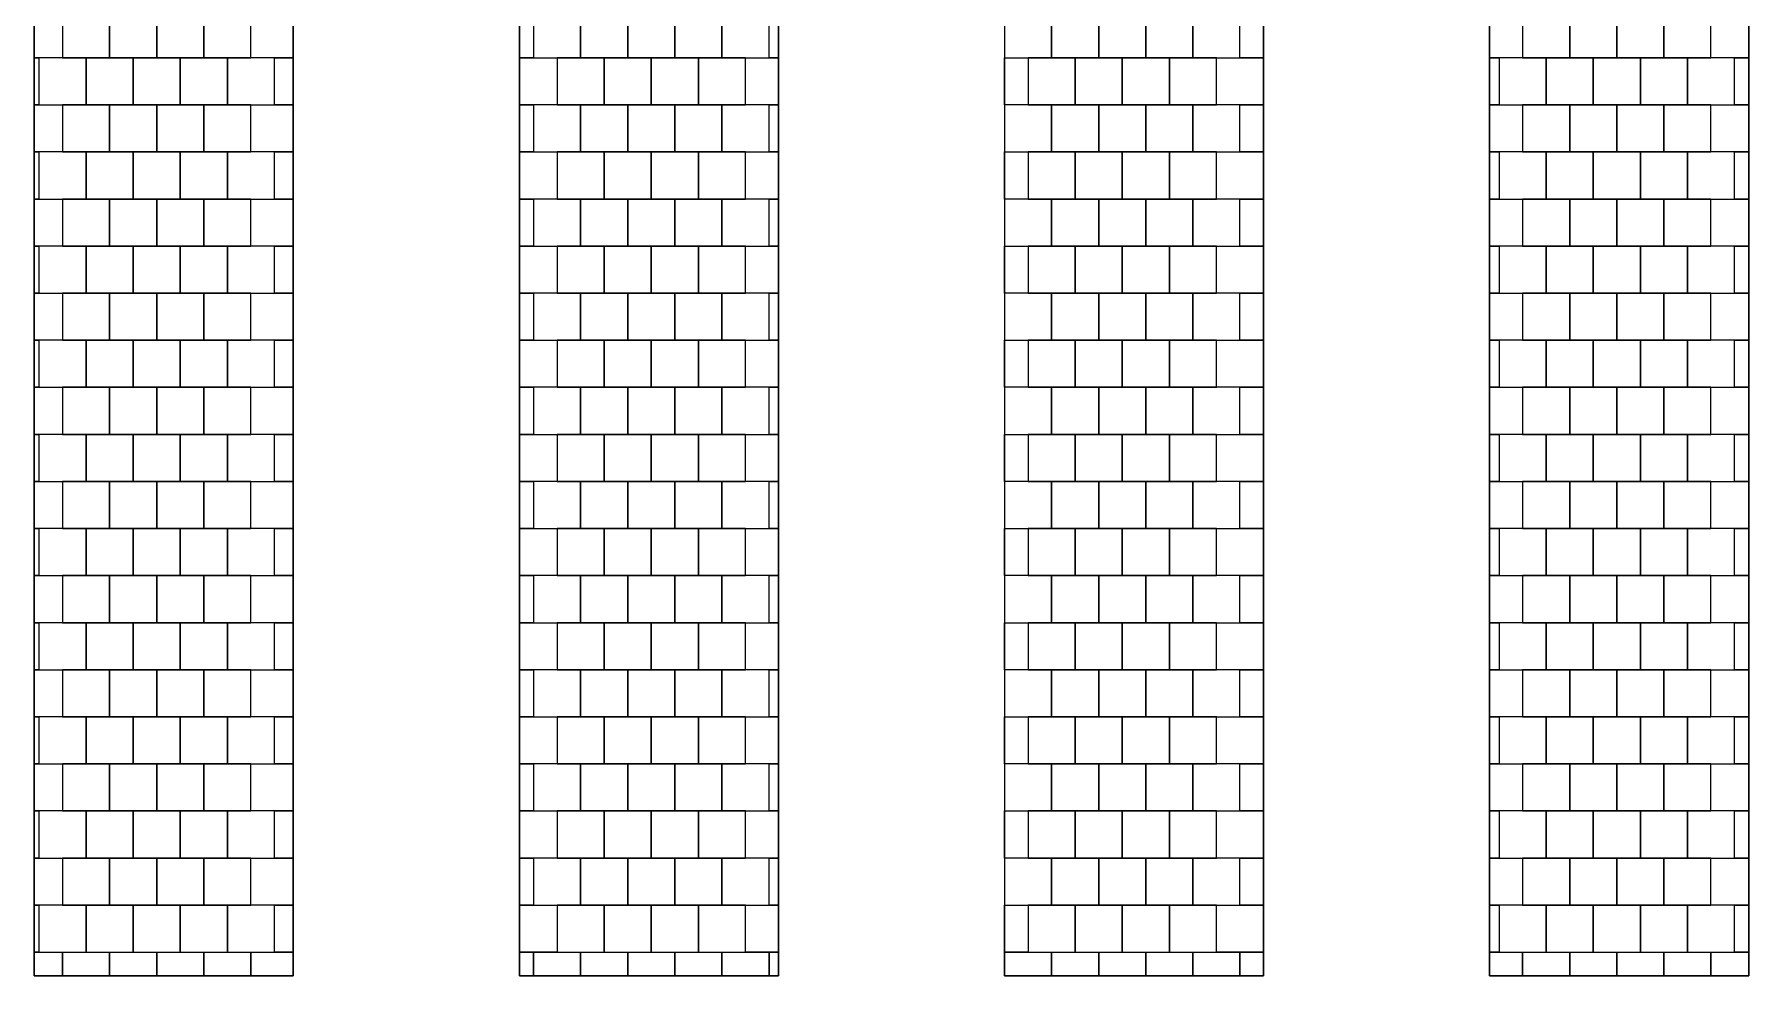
# Model space of a CAD drawing. Header units: millimetres. Extents: x 330 to 363.7, y -252.2 to -232.2.
# Drawn here: x 345.48 to 363.68, y -252.24 to -242.24 of the extents above; entities that cross this region are included whole.
import ezdxf

# ---------------------------------------------------------------- set-up
doc = ezdxf.new("R2010")
doc.units = ezdxf.units.MM
for name, color, linetype in [('background', 7, 'Continuous'), ('outline_4', 3, 'Continuous'), ('outline_5', 3, 'Continuous'), ('outline_6', 3, 'Continuous'), ('outline_7', 3, 'Continuous')]:
    doc.layers.add(name, color=color, linetype=linetype)

msp = doc.modelspace()

# ---------------------------------------------------------------- linework, layer by layer
at = {"layer": 'background'}
for points in [[(345.48, -241.991), (345.78, -241.991), (345.78, -242.491), (345.48, -242.491)], [(345.78, -242.491), (346.28, -242.491), (346.28, -241.991), (345.78, -241.991)], [(346.28, -242.491), (346.78, -242.491), (346.78, -241.991), (346.28, -241.991)], [(346.78, -242.491), (347.28, -242.491), (347.28, -241.991), (346.78, -241.991)], [(347.28, -242.491), (347.78, -242.491), (347.78, -241.991), (347.28, -241.991)], [(348.23, -242.491), (347.78, -242.491), (347.78, -241.991), (348.23, -241.991)], [(350.63, -241.991), (350.78, -241.991), (350.78, -242.491), (350.63, -242.491)], [(350.78, -242.491), (351.28, -242.491), (351.28, -241.991), (350.78, -241.991)], [(351.28, -242.491), (351.78, -242.491), (351.78, -241.991), (351.28, -241.991)], [(351.78, -242.491), (352.28, -242.491), (352.28, -241.991), (351.78, -241.991)], [(352.28, -242.491), (352.78, -242.491), (352.78, -241.991), (352.28, -241.991)], [(352.78, -242.491), (353.28, -242.491), (353.28, -241.991), (352.78, -241.991)], [(353.38, -242.491), (353.28, -242.491), (353.28, -241.991), (353.38, -241.991)], [(355.78, -242.491), (356.28, -242.491), (356.28, -241.991), (355.78, -241.991)], [(356.28, -242.491), (356.78, -242.491), (356.78, -241.991), (356.28, -241.991)], [(356.78, -242.491), (357.28, -242.491), (357.28, -241.991), (356.78, -241.991)], [(357.28, -242.491), (357.78, -242.491), (357.78, -241.991), (357.28, -241.991)], [(357.78, -242.491), (358.28, -242.491), (358.28, -241.991), (357.78, -241.991)], [(358.53, -242.491), (358.28, -242.491), (358.28, -241.991), (358.53, -241.991)], [(360.93, -241.991), (361.28, -241.991), (361.28, -242.491), (360.93, -242.491)], [(361.28, -242.491), (361.78, -242.491), (361.78, -241.991), (361.28, -241.991)], [(361.78, -242.491), (362.28, -242.491), (362.28, -241.991), (361.78, -241.991)], [(362.28, -242.491), (362.78, -242.491), (362.78, -241.991), (362.28, -241.991)], [(362.78, -242.491), (363.28, -242.491), (363.28, -241.991), (362.78, -241.991)], [(363.68, -242.491), (363.28, -242.491), (363.28, -241.991), (363.68, -241.991)], [(345.48, -242.491), (345.53, -242.491), (345.53, -242.991), (345.48, -242.991)], [(345.53, -242.991), (346.03, -242.991), (346.03, -242.491), (345.53, -242.491)], [(346.03, -242.991), (346.53, -242.991), (346.53, -242.491), (346.03, -242.491)], [(346.53, -242.991), (347.03, -242.991), (347.03, -242.491), (346.53, -242.491)], [(347.03, -242.991), (347.53, -242.991), (347.53, -242.491), (347.03, -242.491)], [(347.53, -242.991), (348.03, -242.991), (348.03, -242.491), (347.53, -242.491)], [(348.23, -242.991), (348.03, -242.991), (348.03, -242.491), (348.23, -242.491)], [(350.63, -242.491), (351.03, -242.491), (351.03, -242.991), (350.63, -242.991)], [(351.03, -242.991), (351.53, -242.991), (351.53, -242.491), (351.03, -242.491)], [(351.53, -242.991), (352.03, -242.991), (352.03, -242.491), (351.53, -242.491)], [(352.03, -242.991), (352.53, -242.991), (352.53, -242.491), (352.03, -242.491)], [(352.53, -242.991), (353.03, -242.991), (353.03, -242.491), (352.53, -242.491)], [(353.38, -242.991), (353.03, -242.991), (353.03, -242.491), (353.38, -242.491)], [(355.78, -242.491), (356.03, -242.491), (356.03, -242.991), (355.78, -242.991)], [(356.03, -242.991), (356.53, -242.991), (356.53, -242.491), (356.03, -242.491)], [(356.53, -242.991), (357.03, -242.991), (357.03, -242.491), (356.53, -242.491)], [(357.03, -242.991), (357.53, -242.991), (357.53, -242.491), (357.03, -242.491)], [(357.53, -242.991), (358.03, -242.991), (358.03, -242.491), (357.53, -242.491)], [(358.53, -242.991), (358.03, -242.991), (358.03, -242.491), (358.53, -242.491)], [(360.93, -242.491), (361.03, -242.491), (361.03, -242.991), (360.93, -242.991)], [(361.03, -242.991), (361.53, -242.991), (361.53, -242.491), (361.03, -242.491)], [(361.53, -242.991), (362.03, -242.991), (362.03, -242.491), (361.53, -242.491)], [(362.03, -242.991), (362.53, -242.991), (362.53, -242.491), (362.03, -242.491)], [(362.53, -242.991), (363.03, -242.991), (363.03, -242.491), (362.53, -242.491)], [(363.03, -242.991), (363.53, -242.991), (363.53, -242.491), (363.03, -242.491)], [(363.68, -242.991), (363.53, -242.991), (363.53, -242.491), (363.68, -242.491)], [(345.48, -242.991), (345.78, -242.991), (345.78, -243.491), (345.48, -243.491)], [(345.78, -243.491), (346.28, -243.491), (346.28, -242.991), (345.78, -242.991)], [(346.28, -243.491), (346.78, -243.491), (346.78, -242.991), (346.28, -242.991)], [(346.78, -243.491), (347.28, -243.491), (347.28, -242.991), (346.78, -242.991)], [(347.28, -243.491), (347.78, -243.491), (347.78, -242.991), (347.28, -242.991)], [(348.23, -243.491), (347.78, -243.491), (347.78, -242.991), (348.23, -242.991)], [(350.63, -242.991), (350.78, -242.991), (350.78, -243.491), (350.63, -243.491)], [(350.78, -243.491), (351.28, -243.491), (351.28, -242.991), (350.78, -242.991)], [(351.28, -243.491), (351.78, -243.491), (351.78, -242.991), (351.28, -242.991)], [(351.78, -243.491), (352.28, -243.491), (352.28, -242.991), (351.78, -242.991)], [(352.28, -243.491), (352.78, -243.491), (352.78, -242.991), (352.28, -242.991)], [(352.78, -243.491), (353.28, -243.491), (353.28, -242.991), (352.78, -242.991)], [(353.38, -243.491), (353.28, -243.491), (353.28, -242.991), (353.38, -242.991)], [(355.78, -243.491), (356.28, -243.491), (356.28, -242.991), (355.78, -242.991)], [(356.28, -243.491), (356.78, -243.491), (356.78, -242.991), (356.28, -242.991)], [(356.78, -243.491), (357.28, -243.491), (357.28, -242.991), (356.78, -242.991)], [(357.28, -243.491), (357.78, -243.491), (357.78, -242.991), (357.28, -242.991)], [(357.78, -243.491), (358.28, -243.491), (358.28, -242.991), (357.78, -242.991)], [(358.53, -243.491), (358.28, -243.491), (358.28, -242.991), (358.53, -242.991)], [(360.93, -242.991), (361.28, -242.991), (361.28, -243.491), (360.93, -243.491)], [(361.28, -243.491), (361.78, -243.491), (361.78, -242.991), (361.28, -242.991)], [(361.78, -243.491), (362.28, -243.491), (362.28, -242.991), (361.78, -242.991)], [(362.28, -243.491), (362.78, -243.491), (362.78, -242.991), (362.28, -242.991)], [(362.78, -243.491), (363.28, -243.491), (363.28, -242.991), (362.78, -242.991)], [(363.68, -243.491), (363.28, -243.491), (363.28, -242.991), (363.68, -242.991)], [(345.48, -243.491), (345.53, -243.491), (345.53, -243.991), (345.48, -243.991)], [(345.53, -243.991), (346.03, -243.991), (346.03, -243.491), (345.53, -243.491)], [(346.03, -243.991), (346.53, -243.991), (346.53, -243.491), (346.03, -243.491)], [(346.53, -243.991), (347.03, -243.991), (347.03, -243.491), (346.53, -243.491)], [(347.03, -243.991), (347.53, -243.991), (347.53, -243.491), (347.03, -243.491)], [(347.53, -243.991), (348.03, -243.991), (348.03, -243.491), (347.53, -243.491)], [(348.23, -243.991), (348.03, -243.991), (348.03, -243.491), (348.23, -243.491)], [(350.63, -243.491), (351.03, -243.491), (351.03, -243.991), (350.63, -243.991)], [(351.03, -243.991), (351.53, -243.991), (351.53, -243.491), (351.03, -243.491)], [(351.53, -243.991), (352.03, -243.991), (352.03, -243.491), (351.53, -243.491)], [(352.03, -243.991), (352.53, -243.991), (352.53, -243.491), (352.03, -243.491)], [(352.53, -243.991), (353.03, -243.991), (353.03, -243.491), (352.53, -243.491)], [(353.38, -243.991), (353.03, -243.991), (353.03, -243.491), (353.38, -243.491)], [(355.78, -243.491), (356.03, -243.491), (356.03, -243.991), (355.78, -243.991)], [(356.03, -243.991), (356.53, -243.991), (356.53, -243.491), (356.03, -243.491)], [(356.53, -243.991), (357.03, -243.991), (357.03, -243.491), (356.53, -243.491)], [(357.03, -243.991), (357.53, -243.991), (357.53, -243.491), (357.03, -243.491)], [(357.53, -243.991), (358.03, -243.991), (358.03, -243.491), (357.53, -243.491)], [(358.53, -243.991), (358.03, -243.991), (358.03, -243.491), (358.53, -243.491)], [(360.93, -243.491), (361.03, -243.491), (361.03, -243.991), (360.93, -243.991)], [(361.03, -243.991), (361.53, -243.991), (361.53, -243.491), (361.03, -243.491)], [(361.53, -243.991), (362.03, -243.991), (362.03, -243.491), (361.53, -243.491)], [(362.03, -243.991), (362.53, -243.991), (362.53, -243.491), (362.03, -243.491)], [(362.53, -243.991), (363.03, -243.991), (363.03, -243.491), (362.53, -243.491)], [(363.03, -243.991), (363.53, -243.991), (363.53, -243.491), (363.03, -243.491)], [(363.68, -243.991), (363.53, -243.991), (363.53, -243.491), (363.68, -243.491)], [(345.48, -243.991), (345.78, -243.991), (345.78, -244.491), (345.48, -244.491)], [(345.78, -244.491), (346.28, -244.491), (346.28, -243.991), (345.78, -243.991)], [(346.28, -244.491), (346.78, -244.491), (346.78, -243.991), (346.28, -243.991)], [(346.78, -244.491), (347.28, -244.491), (347.28, -243.991), (346.78, -243.991)], [(347.28, -244.491), (347.78, -244.491), (347.78, -243.991), (347.28, -243.991)], [(348.23, -244.491), (347.78, -244.491), (347.78, -243.991), (348.23, -243.991)], [(350.63, -243.991), (350.78, -243.991), (350.78, -244.491), (350.63, -244.491)], [(350.78, -244.491), (351.28, -244.491), (351.28, -243.991), (350.78, -243.991)], [(351.28, -244.491), (351.78, -244.491), (351.78, -243.991), (351.28, -243.991)], [(351.78, -244.491), (352.28, -244.491), (352.28, -243.991), (351.78, -243.991)], [(352.28, -244.491), (352.78, -244.491), (352.78, -243.991), (352.28, -243.991)], [(352.78, -244.491), (353.28, -244.491), (353.28, -243.991), (352.78, -243.991)], [(353.38, -244.491), (353.28, -244.491), (353.28, -243.991), (353.38, -243.991)], [(355.78, -244.491), (356.28, -244.491), (356.28, -243.991), (355.78, -243.991)], [(356.28, -244.491), (356.78, -244.491), (356.78, -243.991), (356.28, -243.991)], [(356.78, -244.491), (357.28, -244.491), (357.28, -243.991), (356.78, -243.991)], [(357.28, -244.491), (357.78, -244.491), (357.78, -243.991), (357.28, -243.991)], [(357.78, -244.491), (358.28, -244.491), (358.28, -243.991), (357.78, -243.991)], [(358.53, -244.491), (358.28, -244.491), (358.28, -243.991), (358.53, -243.991)], [(360.93, -243.991), (361.28, -243.991), (361.28, -244.491), (360.93, -244.491)], [(361.28, -244.491), (361.78, -244.491), (361.78, -243.991), (361.28, -243.991)], [(361.78, -244.491), (362.28, -244.491), (362.28, -243.991), (361.78, -243.991)], [(362.28, -244.491), (362.78, -244.491), (362.78, -243.991), (362.28, -243.991)], [(362.78, -244.491), (363.28, -244.491), (363.28, -243.991), (362.78, -243.991)], [(363.68, -244.491), (363.28, -244.491), (363.28, -243.991), (363.68, -243.991)], [(345.48, -244.491), (345.53, -244.491), (345.53, -244.991), (345.48, -244.991)], [(345.53, -244.991), (346.03, -244.991), (346.03, -244.491), (345.53, -244.491)], [(346.03, -244.991), (346.53, -244.991), (346.53, -244.491), (346.03, -244.491)], [(346.53, -244.991), (347.03, -244.991), (347.03, -244.491), (346.53, -244.491)], [(347.03, -244.991), (347.53, -244.991), (347.53, -244.491), (347.03, -244.491)], [(347.53, -244.991), (348.03, -244.991), (348.03, -244.491), (347.53, -244.491)], [(348.23, -244.991), (348.03, -244.991), (348.03, -244.491), (348.23, -244.491)], [(350.63, -244.491), (351.03, -244.491), (351.03, -244.991), (350.63, -244.991)], [(351.03, -244.991), (351.53, -244.991), (351.53, -244.491), (351.03, -244.491)], [(351.53, -244.991), (352.03, -244.991), (352.03, -244.491), (351.53, -244.491)], [(352.03, -244.991), (352.53, -244.991), (352.53, -244.491), (352.03, -244.491)], [(352.53, -244.991), (353.03, -244.991), (353.03, -244.491), (352.53, -244.491)], [(353.38, -244.991), (353.03, -244.991), (353.03, -244.491), (353.38, -244.491)], [(355.78, -244.491), (356.03, -244.491), (356.03, -244.991), (355.78, -244.991)], [(356.03, -244.991), (356.53, -244.991), (356.53, -244.491), (356.03, -244.491)], [(356.53, -244.991), (357.03, -244.991), (357.03, -244.491), (356.53, -244.491)], [(357.03, -244.991), (357.53, -244.991), (357.53, -244.491), (357.03, -244.491)], [(357.53, -244.991), (358.03, -244.991), (358.03, -244.491), (357.53, -244.491)], [(358.53, -244.991), (358.03, -244.991), (358.03, -244.491), (358.53, -244.491)], [(360.93, -244.491), (361.03, -244.491), (361.03, -244.991), (360.93, -244.991)], [(361.03, -244.991), (361.53, -244.991), (361.53, -244.491), (361.03, -244.491)], [(361.53, -244.991), (362.03, -244.991), (362.03, -244.491), (361.53, -244.491)], [(362.03, -244.991), (362.53, -244.991), (362.53, -244.491), (362.03, -244.491)], [(362.53, -244.991), (363.03, -244.991), (363.03, -244.491), (362.53, -244.491)], [(363.03, -244.991), (363.53, -244.991), (363.53, -244.491), (363.03, -244.491)], [(363.68, -244.991), (363.53, -244.991), (363.53, -244.491), (363.68, -244.491)], [(345.48, -244.991), (345.78, -244.991), (345.78, -245.491), (345.48, -245.491)], [(345.78, -245.491), (346.28, -245.491), (346.28, -244.991), (345.78, -244.991)], [(346.28, -245.491), (346.78, -245.491), (346.78, -244.991), (346.28, -244.991)], [(346.78, -245.491), (347.28, -245.491), (347.28, -244.991), (346.78, -244.991)], [(347.28, -245.491), (347.78, -245.491), (347.78, -244.991), (347.28, -244.991)], [(348.23, -245.491), (347.78, -245.491), (347.78, -244.991), (348.23, -244.991)], [(350.63, -244.991), (350.78, -244.991), (350.78, -245.491), (350.63, -245.491)], [(350.78, -245.491), (351.28, -245.491), (351.28, -244.991), (350.78, -244.991)], [(351.28, -245.491), (351.78, -245.491), (351.78, -244.991), (351.28, -244.991)], [(351.78, -245.491), (352.28, -245.491), (352.28, -244.991), (351.78, -244.991)], [(352.28, -245.491), (352.78, -245.491), (352.78, -244.991), (352.28, -244.991)], [(352.78, -245.491), (353.28, -245.491), (353.28, -244.991), (352.78, -244.991)], [(353.38, -245.491), (353.28, -245.491), (353.28, -244.991), (353.38, -244.991)], [(355.78, -245.491), (356.28, -245.491), (356.28, -244.991), (355.78, -244.991)], [(356.28, -245.491), (356.78, -245.491), (356.78, -244.991), (356.28, -244.991)], [(356.78, -245.491), (357.28, -245.491), (357.28, -244.991), (356.78, -244.991)], [(357.28, -245.491), (357.78, -245.491), (357.78, -244.991), (357.28, -244.991)], [(357.78, -245.491), (358.28, -245.491), (358.28, -244.991), (357.78, -244.991)], [(358.53, -245.491), (358.28, -245.491), (358.28, -244.991), (358.53, -244.991)], [(360.93, -244.991), (361.28, -244.991), (361.28, -245.491), (360.93, -245.491)], [(361.28, -245.491), (361.78, -245.491), (361.78, -244.991), (361.28, -244.991)], [(361.78, -245.491), (362.28, -245.491), (362.28, -244.991), (361.78, -244.991)], [(362.28, -245.491), (362.78, -245.491), (362.78, -244.991), (362.28, -244.991)], [(362.78, -245.491), (363.28, -245.491), (363.28, -244.991), (362.78, -244.991)], [(363.68, -245.491), (363.28, -245.491), (363.28, -244.991), (363.68, -244.991)], [(345.48, -245.491), (345.53, -245.491), (345.53, -245.991), (345.48, -245.991)], [(345.53, -245.991), (346.03, -245.991), (346.03, -245.491), (345.53, -245.491)], [(346.03, -245.991), (346.53, -245.991), (346.53, -245.491), (346.03, -245.491)], [(346.53, -245.991), (347.03, -245.991), (347.03, -245.491), (346.53, -245.491)], [(347.03, -245.991), (347.53, -245.991), (347.53, -245.491), (347.03, -245.491)], [(347.53, -245.991), (348.03, -245.991), (348.03, -245.491), (347.53, -245.491)], [(348.23, -245.991), (348.03, -245.991), (348.03, -245.491), (348.23, -245.491)], [(350.63, -245.491), (351.03, -245.491), (351.03, -245.991), (350.63, -245.991)], [(351.03, -245.991), (351.53, -245.991), (351.53, -245.491), (351.03, -245.491)], [(351.53, -245.991), (352.03, -245.991), (352.03, -245.491), (351.53, -245.491)], [(352.03, -245.991), (352.53, -245.991), (352.53, -245.491), (352.03, -245.491)], [(352.53, -245.991), (353.03, -245.991), (353.03, -245.491), (352.53, -245.491)], [(353.38, -245.991), (353.03, -245.991), (353.03, -245.491), (353.38, -245.491)], [(355.78, -245.491), (356.03, -245.491), (356.03, -245.991), (355.78, -245.991)], [(356.03, -245.991), (356.53, -245.991), (356.53, -245.491), (356.03, -245.491)], [(356.53, -245.991), (357.03, -245.991), (357.03, -245.491), (356.53, -245.491)], [(357.03, -245.991), (357.53, -245.991), (357.53, -245.491), (357.03, -245.491)], [(357.53, -245.991), (358.03, -245.991), (358.03, -245.491), (357.53, -245.491)], [(358.53, -245.991), (358.03, -245.991), (358.03, -245.491), (358.53, -245.491)], [(360.93, -245.491), (361.03, -245.491), (361.03, -245.991), (360.93, -245.991)], [(361.03, -245.991), (361.53, -245.991), (361.53, -245.491), (361.03, -245.491)], [(361.53, -245.991), (362.03, -245.991), (362.03, -245.491), (361.53, -245.491)], [(362.03, -245.991), (362.53, -245.991), (362.53, -245.491), (362.03, -245.491)], [(362.53, -245.991), (363.03, -245.991), (363.03, -245.491), (362.53, -245.491)], [(363.03, -245.991), (363.53, -245.991), (363.53, -245.491), (363.03, -245.491)], [(363.68, -245.991), (363.53, -245.991), (363.53, -245.491), (363.68, -245.491)], [(345.48, -245.991), (345.78, -245.991), (345.78, -246.491), (345.48, -246.491)], [(345.78, -246.491), (346.28, -246.491), (346.28, -245.991), (345.78, -245.991)], [(346.28, -246.491), (346.78, -246.491), (346.78, -245.991), (346.28, -245.991)], [(346.78, -246.491), (347.28, -246.491), (347.28, -245.991), (346.78, -245.991)], [(347.28, -246.491), (347.78, -246.491), (347.78, -245.991), (347.28, -245.991)], [(348.23, -246.491), (347.78, -246.491), (347.78, -245.991), (348.23, -245.991)], [(350.63, -245.991), (350.78, -245.991), (350.78, -246.491), (350.63, -246.491)], [(350.78, -246.491), (351.28, -246.491), (351.28, -245.991), (350.78, -245.991)], [(351.28, -246.491), (351.78, -246.491), (351.78, -245.991), (351.28, -245.991)], [(351.78, -246.491), (352.28, -246.491), (352.28, -245.991), (351.78, -245.991)], [(352.28, -246.491), (352.78, -246.491), (352.78, -245.991), (352.28, -245.991)], [(352.78, -246.491), (353.28, -246.491), (353.28, -245.991), (352.78, -245.991)], [(353.38, -246.491), (353.28, -246.491), (353.28, -245.991), (353.38, -245.991)], [(355.78, -246.491), (356.28, -246.491), (356.28, -245.991), (355.78, -245.991)], [(356.28, -246.491), (356.78, -246.491), (356.78, -245.991), (356.28, -245.991)], [(356.78, -246.491), (357.28, -246.491), (357.28, -245.991), (356.78, -245.991)], [(357.28, -246.491), (357.78, -246.491), (357.78, -245.991), (357.28, -245.991)], [(357.78, -246.491), (358.28, -246.491), (358.28, -245.991), (357.78, -245.991)], [(358.53, -246.491), (358.28, -246.491), (358.28, -245.991), (358.53, -245.991)], [(360.93, -245.991), (361.28, -245.991), (361.28, -246.491), (360.93, -246.491)], [(361.28, -246.491), (361.78, -246.491), (361.78, -245.991), (361.28, -245.991)], [(361.78, -246.491), (362.28, -246.491), (362.28, -245.991), (361.78, -245.991)], [(362.28, -246.491), (362.78, -246.491), (362.78, -245.991), (362.28, -245.991)], [(362.78, -246.491), (363.28, -246.491), (363.28, -245.991), (362.78, -245.991)], [(363.68, -246.491), (363.28, -246.491), (363.28, -245.991), (363.68, -245.991)], [(345.48, -246.491), (345.53, -246.491), (345.53, -246.991), (345.48, -246.991)], [(345.53, -246.991), (346.03, -246.991), (346.03, -246.491), (345.53, -246.491)], [(346.03, -246.991), (346.53, -246.991), (346.53, -246.491), (346.03, -246.491)], [(346.53, -246.991), (347.03, -246.991), (347.03, -246.491), (346.53, -246.491)], [(347.03, -246.991), (347.53, -246.991), (347.53, -246.491), (347.03, -246.491)], [(347.53, -246.991), (348.03, -246.991), (348.03, -246.491), (347.53, -246.491)], [(348.23, -246.991), (348.03, -246.991), (348.03, -246.491), (348.23, -246.491)], [(350.63, -246.491), (351.03, -246.491), (351.03, -246.991), (350.63, -246.991)], [(351.03, -246.991), (351.53, -246.991), (351.53, -246.491), (351.03, -246.491)], [(351.53, -246.991), (352.03, -246.991), (352.03, -246.491), (351.53, -246.491)], [(352.03, -246.991), (352.53, -246.991), (352.53, -246.491), (352.03, -246.491)], [(352.53, -246.991), (353.03, -246.991), (353.03, -246.491), (352.53, -246.491)], [(353.38, -246.991), (353.03, -246.991), (353.03, -246.491), (353.38, -246.491)], [(355.78, -246.491), (356.03, -246.491), (356.03, -246.991), (355.78, -246.991)], [(356.03, -246.991), (356.53, -246.991), (356.53, -246.491), (356.03, -246.491)], [(356.53, -246.991), (357.03, -246.991), (357.03, -246.491), (356.53, -246.491)], [(357.03, -246.991), (357.53, -246.991), (357.53, -246.491), (357.03, -246.491)], [(357.53, -246.991), (358.03, -246.991), (358.03, -246.491), (357.53, -246.491)], [(358.53, -246.991), (358.03, -246.991), (358.03, -246.491), (358.53, -246.491)], [(360.93, -246.491), (361.03, -246.491), (361.03, -246.991), (360.93, -246.991)], [(361.03, -246.991), (361.53, -246.991), (361.53, -246.491), (361.03, -246.491)], [(361.53, -246.991), (362.03, -246.991), (362.03, -246.491), (361.53, -246.491)], [(362.03, -246.991), (362.53, -246.991), (362.53, -246.491), (362.03, -246.491)], [(362.53, -246.991), (363.03, -246.991), (363.03, -246.491), (362.53, -246.491)], [(363.03, -246.991), (363.53, -246.991), (363.53, -246.491), (363.03, -246.491)], [(363.68, -246.991), (363.53, -246.991), (363.53, -246.491), (363.68, -246.491)], [(345.48, -246.991), (345.78, -246.991), (345.78, -247.491), (345.48, -247.491)], [(345.78, -247.491), (346.28, -247.491), (346.28, -246.991), (345.78, -246.991)], [(346.28, -247.491), (346.78, -247.491), (346.78, -246.991), (346.28, -246.991)], [(346.78, -247.491), (347.28, -247.491), (347.28, -246.991), (346.78, -246.991)], [(347.28, -247.491), (347.78, -247.491), (347.78, -246.991), (347.28, -246.991)], [(348.23, -247.491), (347.78, -247.491), (347.78, -246.991), (348.23, -246.991)], [(350.63, -246.991), (350.78, -246.991), (350.78, -247.491), (350.63, -247.491)], [(350.78, -247.491), (351.28, -247.491), (351.28, -246.991), (350.78, -246.991)], [(351.28, -247.491), (351.78, -247.491), (351.78, -246.991), (351.28, -246.991)], [(351.78, -247.491), (352.28, -247.491), (352.28, -246.991), (351.78, -246.991)], [(352.28, -247.491), (352.78, -247.491), (352.78, -246.991), (352.28, -246.991)], [(352.78, -247.491), (353.28, -247.491), (353.28, -246.991), (352.78, -246.991)], [(353.38, -247.491), (353.28, -247.491), (353.28, -246.991), (353.38, -246.991)], [(355.78, -247.491), (356.28, -247.491), (356.28, -246.991), (355.78, -246.991)], [(356.28, -247.491), (356.78, -247.491), (356.78, -246.991), (356.28, -246.991)], [(356.78, -247.491), (357.28, -247.491), (357.28, -246.991), (356.78, -246.991)], [(357.28, -247.491), (357.78, -247.491), (357.78, -246.991), (357.28, -246.991)], [(357.78, -247.491), (358.28, -247.491), (358.28, -246.991), (357.78, -246.991)], [(358.53, -247.491), (358.28, -247.491), (358.28, -246.991), (358.53, -246.991)], [(360.93, -246.991), (361.28, -246.991), (361.28, -247.491), (360.93, -247.491)], [(361.28, -247.491), (361.78, -247.491), (361.78, -246.991), (361.28, -246.991)], [(361.78, -247.491), (362.28, -247.491), (362.28, -246.991), (361.78, -246.991)], [(362.28, -247.491), (362.78, -247.491), (362.78, -246.991), (362.28, -246.991)], [(362.78, -247.491), (363.28, -247.491), (363.28, -246.991), (362.78, -246.991)], [(363.68, -247.491), (363.28, -247.491), (363.28, -246.991), (363.68, -246.991)], [(345.48, -247.491), (345.53, -247.491), (345.53, -247.991), (345.48, -247.991)], [(345.53, -247.991), (346.03, -247.991), (346.03, -247.491), (345.53, -247.491)], [(346.03, -247.991), (346.53, -247.991), (346.53, -247.491), (346.03, -247.491)], [(346.53, -247.991), (347.03, -247.991), (347.03, -247.491), (346.53, -247.491)], [(347.03, -247.991), (347.53, -247.991), (347.53, -247.491), (347.03, -247.491)], [(347.53, -247.991), (348.03, -247.991), (348.03, -247.491), (347.53, -247.491)], [(348.23, -247.991), (348.03, -247.991), (348.03, -247.491), (348.23, -247.491)], [(350.63, -247.491), (351.03, -247.491), (351.03, -247.991), (350.63, -247.991)], [(351.03, -247.991), (351.53, -247.991), (351.53, -247.491), (351.03, -247.491)], [(351.53, -247.991), (352.03, -247.991), (352.03, -247.491), (351.53, -247.491)], [(352.03, -247.991), (352.53, -247.991), (352.53, -247.491), (352.03, -247.491)], [(352.53, -247.991), (353.03, -247.991), (353.03, -247.491), (352.53, -247.491)], [(353.38, -247.991), (353.03, -247.991), (353.03, -247.491), (353.38, -247.491)], [(355.78, -247.491), (356.03, -247.491), (356.03, -247.991), (355.78, -247.991)], [(356.03, -247.991), (356.53, -247.991), (356.53, -247.491), (356.03, -247.491)], [(356.53, -247.991), (357.03, -247.991), (357.03, -247.491), (356.53, -247.491)], [(357.03, -247.991), (357.53, -247.991), (357.53, -247.491), (357.03, -247.491)], [(357.53, -247.991), (358.03, -247.991), (358.03, -247.491), (357.53, -247.491)], [(358.53, -247.991), (358.03, -247.991), (358.03, -247.491), (358.53, -247.491)], [(360.93, -247.491), (361.03, -247.491), (361.03, -247.991), (360.93, -247.991)], [(361.03, -247.991), (361.53, -247.991), (361.53, -247.491), (361.03, -247.491)], [(361.53, -247.991), (362.03, -247.991), (362.03, -247.491), (361.53, -247.491)], [(362.03, -247.991), (362.53, -247.991), (362.53, -247.491), (362.03, -247.491)], [(362.53, -247.991), (363.03, -247.991), (363.03, -247.491), (362.53, -247.491)], [(363.03, -247.991), (363.53, -247.991), (363.53, -247.491), (363.03, -247.491)], [(363.68, -247.991), (363.53, -247.991), (363.53, -247.491), (363.68, -247.491)], [(345.48, -247.991), (345.78, -247.991), (345.78, -248.491), (345.48, -248.491)], [(345.78, -248.491), (346.28, -248.491), (346.28, -247.991), (345.78, -247.991)], [(346.28, -248.491), (346.78, -248.491), (346.78, -247.991), (346.28, -247.991)], [(346.78, -248.491), (347.28, -248.491), (347.28, -247.991), (346.78, -247.991)], [(347.28, -248.491), (347.78, -248.491), (347.78, -247.991), (347.28, -247.991)], [(348.23, -248.491), (347.78, -248.491), (347.78, -247.991), (348.23, -247.991)], [(350.63, -247.991), (350.78, -247.991), (350.78, -248.491), (350.63, -248.491)], [(350.78, -248.491), (351.28, -248.491), (351.28, -247.991), (350.78, -247.991)], [(351.28, -248.491), (351.78, -248.491), (351.78, -247.991), (351.28, -247.991)], [(351.78, -248.491), (352.28, -248.491), (352.28, -247.991), (351.78, -247.991)], [(352.28, -248.491), (352.78, -248.491), (352.78, -247.991), (352.28, -247.991)], [(352.78, -248.491), (353.28, -248.491), (353.28, -247.991), (352.78, -247.991)], [(353.38, -248.491), (353.28, -248.491), (353.28, -247.991), (353.38, -247.991)], [(355.78, -248.491), (356.28, -248.491), (356.28, -247.991), (355.78, -247.991)], [(356.28, -248.491), (356.78, -248.491), (356.78, -247.991), (356.28, -247.991)], [(356.78, -248.491), (357.28, -248.491), (357.28, -247.991), (356.78, -247.991)], [(357.28, -248.491), (357.78, -248.491), (357.78, -247.991), (357.28, -247.991)], [(357.78, -248.491), (358.28, -248.491), (358.28, -247.991), (357.78, -247.991)], [(358.53, -248.491), (358.28, -248.491), (358.28, -247.991), (358.53, -247.991)], [(360.93, -247.991), (361.28, -247.991), (361.28, -248.491), (360.93, -248.491)], [(361.28, -248.491), (361.78, -248.491), (361.78, -247.991), (361.28, -247.991)], [(361.78, -248.491), (362.28, -248.491), (362.28, -247.991), (361.78, -247.991)], [(362.28, -248.491), (362.78, -248.491), (362.78, -247.991), (362.28, -247.991)], [(362.78, -248.491), (363.28, -248.491), (363.28, -247.991), (362.78, -247.991)], [(363.68, -248.491), (363.28, -248.491), (363.28, -247.991), (363.68, -247.991)], [(345.48, -248.491), (345.53, -248.491), (345.53, -248.991), (345.48, -248.991)], [(345.53, -248.991), (346.03, -248.991), (346.03, -248.491), (345.53, -248.491)], [(346.03, -248.991), (346.53, -248.991), (346.53, -248.491), (346.03, -248.491)], [(346.53, -248.991), (347.03, -248.991), (347.03, -248.491), (346.53, -248.491)], [(347.03, -248.991), (347.53, -248.991), (347.53, -248.491), (347.03, -248.491)], [(347.53, -248.991), (348.03, -248.991), (348.03, -248.491), (347.53, -248.491)], [(348.23, -248.991), (348.03, -248.991), (348.03, -248.491), (348.23, -248.491)], [(350.63, -248.491), (351.03, -248.491), (351.03, -248.991), (350.63, -248.991)], [(351.03, -248.991), (351.53, -248.991), (351.53, -248.491), (351.03, -248.491)], [(351.53, -248.991), (352.03, -248.991), (352.03, -248.491), (351.53, -248.491)], [(352.03, -248.991), (352.53, -248.991), (352.53, -248.491), (352.03, -248.491)], [(352.53, -248.991), (353.03, -248.991), (353.03, -248.491), (352.53, -248.491)], [(353.38, -248.991), (353.03, -248.991), (353.03, -248.491), (353.38, -248.491)], [(355.78, -248.491), (356.03, -248.491), (356.03, -248.991), (355.78, -248.991)], [(356.03, -248.991), (356.53, -248.991), (356.53, -248.491), (356.03, -248.491)], [(356.53, -248.991), (357.03, -248.991), (357.03, -248.491), (356.53, -248.491)], [(357.03, -248.991), (357.53, -248.991), (357.53, -248.491), (357.03, -248.491)], [(357.53, -248.991), (358.03, -248.991), (358.03, -248.491), (357.53, -248.491)], [(358.53, -248.991), (358.03, -248.991), (358.03, -248.491), (358.53, -248.491)], [(360.93, -248.491), (361.03, -248.491), (361.03, -248.991), (360.93, -248.991)], [(361.03, -248.991), (361.53, -248.991), (361.53, -248.491), (361.03, -248.491)], [(361.53, -248.991), (362.03, -248.991), (362.03, -248.491), (361.53, -248.491)], [(362.03, -248.991), (362.53, -248.991), (362.53, -248.491), (362.03, -248.491)], [(362.53, -248.991), (363.03, -248.991), (363.03, -248.491), (362.53, -248.491)], [(363.03, -248.991), (363.53, -248.991), (363.53, -248.491), (363.03, -248.491)], [(363.68, -248.991), (363.53, -248.991), (363.53, -248.491), (363.68, -248.491)], [(345.48, -248.991), (345.78, -248.991), (345.78, -249.491), (345.48, -249.491)], [(345.78, -249.491), (346.28, -249.491), (346.28, -248.991), (345.78, -248.991)], [(346.28, -249.491), (346.78, -249.491), (346.78, -248.991), (346.28, -248.991)], [(346.78, -249.491), (347.28, -249.491), (347.28, -248.991), (346.78, -248.991)], [(347.28, -249.491), (347.78, -249.491), (347.78, -248.991), (347.28, -248.991)], [(348.23, -249.491), (347.78, -249.491), (347.78, -248.991), (348.23, -248.991)], [(350.63, -248.991), (350.78, -248.991), (350.78, -249.491), (350.63, -249.491)], [(350.78, -249.491), (351.28, -249.491), (351.28, -248.991), (350.78, -248.991)], [(351.28, -249.491), (351.78, -249.491), (351.78, -248.991), (351.28, -248.991)], [(351.78, -249.491), (352.28, -249.491), (352.28, -248.991), (351.78, -248.991)], [(352.28, -249.491), (352.78, -249.491), (352.78, -248.991), (352.28, -248.991)], [(352.78, -249.491), (353.28, -249.491), (353.28, -248.991), (352.78, -248.991)], [(353.38, -249.491), (353.28, -249.491), (353.28, -248.991), (353.38, -248.991)], [(355.78, -249.491), (356.28, -249.491), (356.28, -248.991), (355.78, -248.991)], [(356.28, -249.491), (356.78, -249.491), (356.78, -248.991), (356.28, -248.991)], [(356.78, -249.491), (357.28, -249.491), (357.28, -248.991), (356.78, -248.991)], [(357.28, -249.491), (357.78, -249.491), (357.78, -248.991), (357.28, -248.991)], [(357.78, -249.491), (358.28, -249.491), (358.28, -248.991), (357.78, -248.991)], [(358.53, -249.491), (358.28, -249.491), (358.28, -248.991), (358.53, -248.991)], [(360.93, -248.991), (361.28, -248.991), (361.28, -249.491), (360.93, -249.491)], [(361.28, -249.491), (361.78, -249.491), (361.78, -248.991), (361.28, -248.991)], [(361.78, -249.491), (362.28, -249.491), (362.28, -248.991), (361.78, -248.991)], [(362.28, -249.491), (362.78, -249.491), (362.78, -248.991), (362.28, -248.991)], [(362.78, -249.491), (363.28, -249.491), (363.28, -248.991), (362.78, -248.991)], [(363.68, -249.491), (363.28, -249.491), (363.28, -248.991), (363.68, -248.991)], [(345.48, -249.491), (345.53, -249.491), (345.53, -249.991), (345.48, -249.991)], [(345.53, -249.991), (346.03, -249.991), (346.03, -249.491), (345.53, -249.491)], [(346.03, -249.991), (346.53, -249.991), (346.53, -249.491), (346.03, -249.491)], [(346.53, -249.991), (347.03, -249.991), (347.03, -249.491), (346.53, -249.491)], [(347.03, -249.991), (347.53, -249.991), (347.53, -249.491), (347.03, -249.491)], [(347.53, -249.991), (348.03, -249.991), (348.03, -249.491), (347.53, -249.491)], [(348.23, -249.991), (348.03, -249.991), (348.03, -249.491), (348.23, -249.491)], [(350.63, -249.491), (351.03, -249.491), (351.03, -249.991), (350.63, -249.991)], [(351.03, -249.991), (351.53, -249.991), (351.53, -249.491), (351.03, -249.491)], [(351.53, -249.991), (352.03, -249.991), (352.03, -249.491), (351.53, -249.491)], [(352.03, -249.991), (352.53, -249.991), (352.53, -249.491), (352.03, -249.491)], [(352.53, -249.991), (353.03, -249.991), (353.03, -249.491), (352.53, -249.491)], [(353.38, -249.991), (353.03, -249.991), (353.03, -249.491), (353.38, -249.491)], [(355.78, -249.491), (356.03, -249.491), (356.03, -249.991), (355.78, -249.991)], [(356.03, -249.991), (356.53, -249.991), (356.53, -249.491), (356.03, -249.491)], [(356.53, -249.991), (357.03, -249.991), (357.03, -249.491), (356.53, -249.491)], [(357.03, -249.991), (357.53, -249.991), (357.53, -249.491), (357.03, -249.491)], [(357.53, -249.991), (358.03, -249.991), (358.03, -249.491), (357.53, -249.491)], [(358.53, -249.991), (358.03, -249.991), (358.03, -249.491), (358.53, -249.491)], [(360.93, -249.491), (361.03, -249.491), (361.03, -249.991), (360.93, -249.991)], [(361.03, -249.991), (361.53, -249.991), (361.53, -249.491), (361.03, -249.491)], [(361.53, -249.991), (362.03, -249.991), (362.03, -249.491), (361.53, -249.491)], [(362.03, -249.991), (362.53, -249.991), (362.53, -249.491), (362.03, -249.491)], [(362.53, -249.991), (363.03, -249.991), (363.03, -249.491), (362.53, -249.491)], [(363.03, -249.991), (363.53, -249.991), (363.53, -249.491), (363.03, -249.491)], [(363.68, -249.991), (363.53, -249.991), (363.53, -249.491), (363.68, -249.491)], [(345.48, -249.991), (345.78, -249.991), (345.78, -250.491), (345.48, -250.491)], [(345.78, -250.491), (346.28, -250.491), (346.28, -249.991), (345.78, -249.991)], [(346.28, -250.491), (346.78, -250.491), (346.78, -249.991), (346.28, -249.991)], [(346.78, -250.491), (347.28, -250.491), (347.28, -249.991), (346.78, -249.991)], [(347.28, -250.491), (347.78, -250.491), (347.78, -249.991), (347.28, -249.991)], [(348.23, -250.491), (347.78, -250.491), (347.78, -249.991), (348.23, -249.991)], [(350.63, -249.991), (350.78, -249.991), (350.78, -250.491), (350.63, -250.491)], [(350.78, -250.491), (351.28, -250.491), (351.28, -249.991), (350.78, -249.991)], [(351.28, -250.491), (351.78, -250.491), (351.78, -249.991), (351.28, -249.991)], [(351.78, -250.491), (352.28, -250.491), (352.28, -249.991), (351.78, -249.991)], [(352.28, -250.491), (352.78, -250.491), (352.78, -249.991), (352.28, -249.991)], [(352.78, -250.491), (353.28, -250.491), (353.28, -249.991), (352.78, -249.991)], [(353.38, -250.491), (353.28, -250.491), (353.28, -249.991), (353.38, -249.991)], [(355.78, -250.491), (356.28, -250.491), (356.28, -249.991), (355.78, -249.991)], [(356.28, -250.491), (356.78, -250.491), (356.78, -249.991), (356.28, -249.991)], [(356.78, -250.491), (357.28, -250.491), (357.28, -249.991), (356.78, -249.991)], [(357.28, -250.491), (357.78, -250.491), (357.78, -249.991), (357.28, -249.991)], [(357.78, -250.491), (358.28, -250.491), (358.28, -249.991), (357.78, -249.991)], [(358.53, -250.491), (358.28, -250.491), (358.28, -249.991), (358.53, -249.991)], [(360.93, -249.991), (361.28, -249.991), (361.28, -250.491), (360.93, -250.491)], [(361.28, -250.491), (361.78, -250.491), (361.78, -249.991), (361.28, -249.991)], [(361.78, -250.491), (362.28, -250.491), (362.28, -249.991), (361.78, -249.991)], [(362.28, -250.491), (362.78, -250.491), (362.78, -249.991), (362.28, -249.991)], [(362.78, -250.491), (363.28, -250.491), (363.28, -249.991), (362.78, -249.991)], [(363.68, -250.491), (363.28, -250.491), (363.28, -249.991), (363.68, -249.991)], [(345.48, -250.491), (345.53, -250.491), (345.53, -250.991), (345.48, -250.991)], [(345.53, -250.991), (346.03, -250.991), (346.03, -250.491), (345.53, -250.491)], [(346.03, -250.991), (346.53, -250.991), (346.53, -250.491), (346.03, -250.491)], [(346.53, -250.991), (347.03, -250.991), (347.03, -250.491), (346.53, -250.491)], [(347.03, -250.991), (347.53, -250.991), (347.53, -250.491), (347.03, -250.491)], [(347.53, -250.991), (348.03, -250.991), (348.03, -250.491), (347.53, -250.491)], [(348.23, -250.991), (348.03, -250.991), (348.03, -250.491), (348.23, -250.491)], [(350.63, -250.491), (351.03, -250.491), (351.03, -250.991), (350.63, -250.991)], [(351.03, -250.991), (351.53, -250.991), (351.53, -250.491), (351.03, -250.491)], [(351.53, -250.991), (352.03, -250.991), (352.03, -250.491), (351.53, -250.491)], [(352.03, -250.991), (352.53, -250.991), (352.53, -250.491), (352.03, -250.491)], [(352.53, -250.991), (353.03, -250.991), (353.03, -250.491), (352.53, -250.491)], [(353.38, -250.991), (353.03, -250.991), (353.03, -250.491), (353.38, -250.491)], [(355.78, -250.491), (356.03, -250.491), (356.03, -250.991), (355.78, -250.991)], [(356.03, -250.991), (356.53, -250.991), (356.53, -250.491), (356.03, -250.491)], [(356.53, -250.991), (357.03, -250.991), (357.03, -250.491), (356.53, -250.491)], [(357.03, -250.991), (357.53, -250.991), (357.53, -250.491), (357.03, -250.491)], [(357.53, -250.991), (358.03, -250.991), (358.03, -250.491), (357.53, -250.491)], [(358.53, -250.991), (358.03, -250.991), (358.03, -250.491), (358.53, -250.491)], [(360.93, -250.491), (361.03, -250.491), (361.03, -250.991), (360.93, -250.991)], [(361.03, -250.991), (361.53, -250.991), (361.53, -250.491), (361.03, -250.491)], [(361.53, -250.991), (362.03, -250.991), (362.03, -250.491), (361.53, -250.491)], [(362.03, -250.991), (362.53, -250.991), (362.53, -250.491), (362.03, -250.491)], [(362.53, -250.991), (363.03, -250.991), (363.03, -250.491), (362.53, -250.491)], [(363.03, -250.991), (363.53, -250.991), (363.53, -250.491), (363.03, -250.491)], [(363.68, -250.991), (363.53, -250.991), (363.53, -250.491), (363.68, -250.491)], [(345.48, -250.991), (345.78, -250.991), (345.78, -251.491), (345.48, -251.491)], [(345.78, -251.491), (346.28, -251.491), (346.28, -250.991), (345.78, -250.991)], [(346.28, -251.491), (346.78, -251.491), (346.78, -250.991), (346.28, -250.991)], [(346.78, -251.491), (347.28, -251.491), (347.28, -250.991), (346.78, -250.991)], [(347.28, -251.491), (347.78, -251.491), (347.78, -250.991), (347.28, -250.991)], [(348.23, -251.491), (347.78, -251.491), (347.78, -250.991), (348.23, -250.991)], [(350.63, -250.991), (350.78, -250.991), (350.78, -251.491), (350.63, -251.491)], [(350.78, -251.491), (351.28, -251.491), (351.28, -250.991), (350.78, -250.991)], [(351.28, -251.491), (351.78, -251.491), (351.78, -250.991), (351.28, -250.991)], [(351.78, -251.491), (352.28, -251.491), (352.28, -250.991), (351.78, -250.991)], [(352.28, -251.491), (352.78, -251.491), (352.78, -250.991), (352.28, -250.991)], [(352.78, -251.491), (353.28, -251.491), (353.28, -250.991), (352.78, -250.991)], [(353.38, -251.491), (353.28, -251.491), (353.28, -250.991), (353.38, -250.991)], [(355.78, -251.491), (356.28, -251.491), (356.28, -250.991), (355.78, -250.991)], [(356.28, -251.491), (356.78, -251.491), (356.78, -250.991), (356.28, -250.991)], [(356.78, -251.491), (357.28, -251.491), (357.28, -250.991), (356.78, -250.991)], [(357.28, -251.491), (357.78, -251.491), (357.78, -250.991), (357.28, -250.991)], [(357.78, -251.491), (358.28, -251.491), (358.28, -250.991), (357.78, -250.991)], [(358.53, -251.491), (358.28, -251.491), (358.28, -250.991), (358.53, -250.991)], [(360.93, -250.991), (361.28, -250.991), (361.28, -251.491), (360.93, -251.491)], [(361.28, -251.491), (361.78, -251.491), (361.78, -250.991), (361.28, -250.991)], [(361.78, -251.491), (362.28, -251.491), (362.28, -250.991), (361.78, -250.991)], [(362.28, -251.491), (362.78, -251.491), (362.78, -250.991), (362.28, -250.991)], [(362.78, -251.491), (363.28, -251.491), (363.28, -250.991), (362.78, -250.991)], [(363.68, -251.491), (363.28, -251.491), (363.28, -250.991), (363.68, -250.991)], [(345.48, -251.491), (345.53, -251.491), (345.53, -251.991), (345.48, -251.991)], [(345.53, -251.991), (346.03, -251.991), (346.03, -251.491), (345.53, -251.491)], [(346.03, -251.991), (346.53, -251.991), (346.53, -251.491), (346.03, -251.491)], [(346.53, -251.991), (347.03, -251.991), (347.03, -251.491), (346.53, -251.491)], [(347.03, -251.991), (347.53, -251.991), (347.53, -251.491), (347.03, -251.491)], [(347.53, -251.991), (348.03, -251.991), (348.03, -251.491), (347.53, -251.491)], [(348.23, -251.991), (348.03, -251.991), (348.03, -251.491), (348.23, -251.491)], [(350.63, -251.491), (351.03, -251.491), (351.03, -251.991), (350.63, -251.991)], [(351.03, -251.991), (351.53, -251.991), (351.53, -251.491), (351.03, -251.491)], [(351.53, -251.991), (352.03, -251.991), (352.03, -251.491), (351.53, -251.491)], [(352.03, -251.991), (352.53, -251.991), (352.53, -251.491), (352.03, -251.491)], [(352.53, -251.991), (353.03, -251.991), (353.03, -251.491), (352.53, -251.491)], [(353.38, -251.991), (353.03, -251.991), (353.03, -251.491), (353.38, -251.491)], [(355.78, -251.491), (356.03, -251.491), (356.03, -251.991), (355.78, -251.991)], [(356.03, -251.991), (356.53, -251.991), (356.53, -251.491), (356.03, -251.491)], [(356.53, -251.991), (357.03, -251.991), (357.03, -251.491), (356.53, -251.491)], [(357.03, -251.991), (357.53, -251.991), (357.53, -251.491), (357.03, -251.491)], [(357.53, -251.991), (358.03, -251.991), (358.03, -251.491), (357.53, -251.491)], [(358.53, -251.991), (358.03, -251.991), (358.03, -251.491), (358.53, -251.491)], [(360.93, -251.491), (361.03, -251.491), (361.03, -251.991), (360.93, -251.991)], [(361.03, -251.991), (361.53, -251.991), (361.53, -251.491), (361.03, -251.491)], [(361.53, -251.991), (362.03, -251.991), (362.03, -251.491), (361.53, -251.491)], [(362.03, -251.991), (362.53, -251.991), (362.53, -251.491), (362.03, -251.491)], [(362.53, -251.991), (363.03, -251.991), (363.03, -251.491), (362.53, -251.491)], [(363.03, -251.991), (363.53, -251.991), (363.53, -251.491), (363.03, -251.491)], [(363.68, -251.991), (363.53, -251.991), (363.53, -251.491), (363.68, -251.491)], [(345.48, -252.241), (345.48, -251.991), (345.78, -251.991), (345.78, -252.241)], [(345.78, -252.241), (345.78, -251.991), (346.28, -251.991), (346.28, -252.241)], [(346.28, -252.241), (346.28, -251.991), (346.78, -251.991), (346.78, -252.241)], [(346.78, -252.241), (346.78, -251.991), (347.28, -251.991), (347.28, -252.241)], [(347.28, -252.241), (347.28, -251.991), (347.78, -251.991), (347.78, -252.241)], [(347.78, -252.241), (347.78, -251.991), (348.23, -251.991), (348.23, -252.241)], [(350.63, -252.241), (350.63, -251.991), (350.78, -251.991), (350.78, -252.241)], [(350.78, -252.241), (350.78, -251.991), (351.28, -251.991), (351.28, -252.241)], [(351.28, -252.241), (351.28, -251.991), (351.78, -251.991), (351.78, -252.241)], [(351.78, -252.241), (351.78, -251.991), (352.28, -251.991), (352.28, -252.241)], [(352.28, -252.241), (352.28, -251.991), (352.78, -251.991), (352.78, -252.241)], [(352.78, -252.241), (352.78, -251.991), (353.28, -251.991), (353.28, -252.241)], [(353.28, -252.241), (353.28, -251.991), (353.38, -251.991), (353.38, -252.241)], [(355.78, -252.241), (355.78, -251.991), (356.28, -251.991), (356.28, -252.241)], [(356.28, -252.241), (356.28, -251.991), (356.78, -251.991), (356.78, -252.241)], [(356.78, -252.241), (356.78, -251.991), (357.28, -251.991), (357.28, -252.241)], [(357.28, -252.241), (357.28, -251.991), (357.78, -251.991), (357.78, -252.241)], [(357.78, -252.241), (357.78, -251.991), (358.28, -251.991), (358.28, -252.241)], [(358.28, -252.241), (358.28, -251.991), (358.53, -251.991), (358.53, -252.241)], [(360.93, -252.241), (360.93, -251.991), (361.28, -251.991), (361.28, -252.241)], [(361.28, -252.241), (361.28, -251.991), (361.78, -251.991), (361.78, -252.241)], [(361.78, -252.241), (361.78, -251.991), (362.28, -251.991), (362.28, -252.241)], [(362.28, -252.241), (362.28, -251.991), (362.78, -251.991), (362.78, -252.241)], [(362.78, -252.241), (362.78, -251.991), (363.28, -251.991), (363.28, -252.241)], [(363.28, -252.241), (363.28, -251.991), (363.68, -251.991), (363.68, -252.241)]]:
    msp.add_lwpolyline(points, close=True, dxfattribs=at)
at = {"layer": 'outline_4'}
msp.add_lwpolyline([(345.48, -252.241), (348.23, -252.241), (348.23, -232.241), (345.48, -232.241), (345.48, -252.241)], close=True, dxfattribs=at)
at = {"layer": 'outline_5'}
msp.add_lwpolyline([(350.63, -252.241), (353.38, -252.241), (353.38, -232.241), (350.63, -232.241), (350.63, -252.241)], close=True, dxfattribs=at)
at = {"layer": 'outline_6'}
msp.add_lwpolyline([(355.78, -252.241), (358.53, -252.241), (358.53, -232.241), (355.78, -232.241), (355.78, -252.241)], close=True, dxfattribs=at)
at = {"layer": 'outline_7'}
msp.add_lwpolyline([(360.93, -252.241), (363.68, -252.241), (363.68, -232.241), (360.93, -232.241), (360.93, -252.241)], close=True, dxfattribs=at)

doc.saveas('drawing.dxf')
